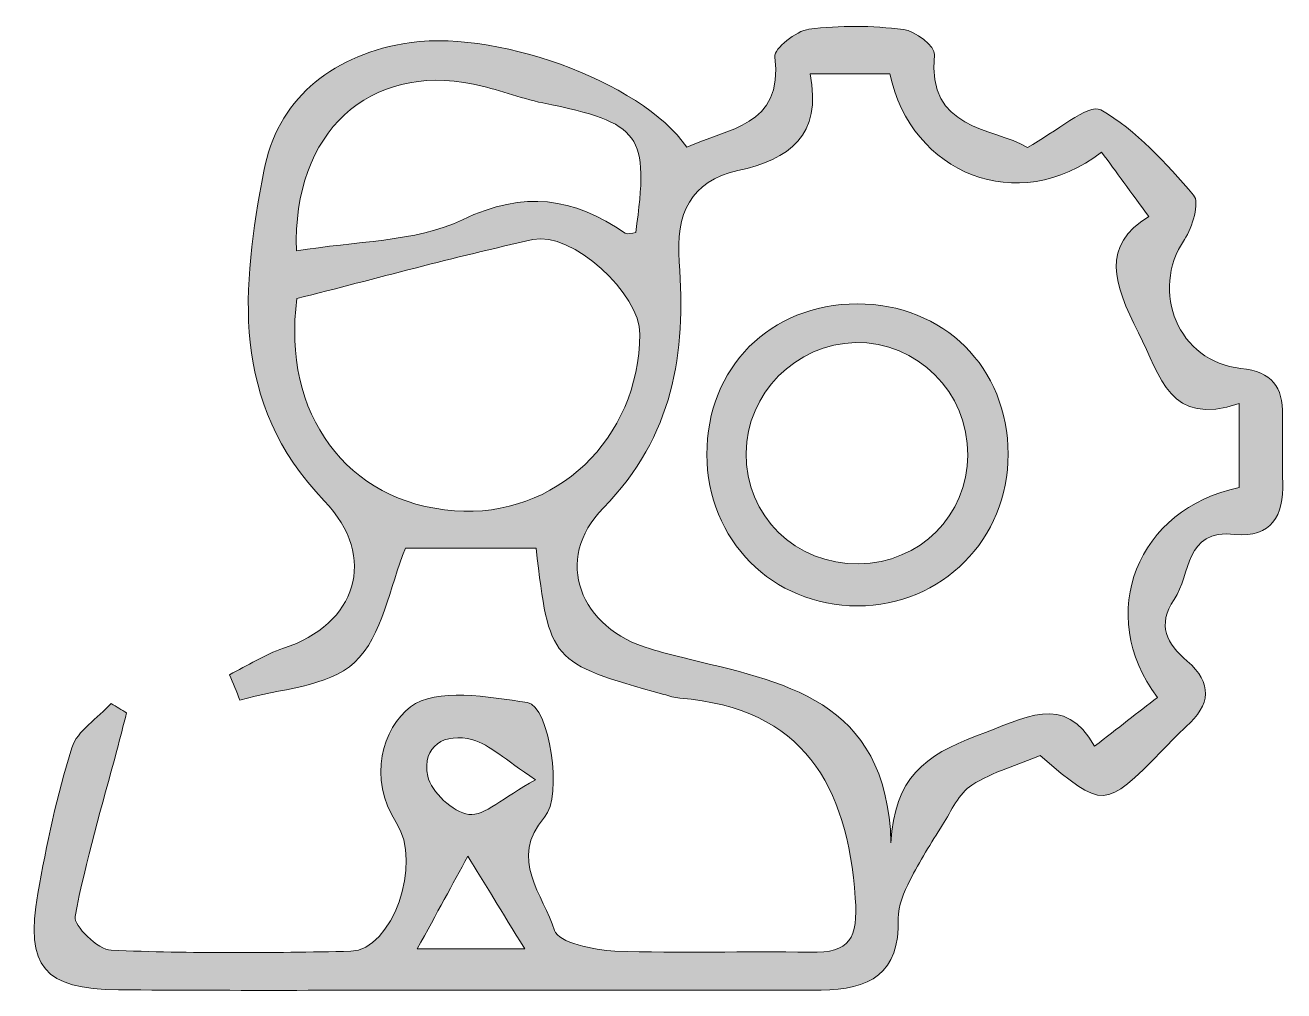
# Model space of a CAD drawing. Extents: x 658.2 to 707.8, y -403 to -365.
import ezdxf

# ---------------------------------------------------------------- set-up
doc = ezdxf.new("R2010")
doc.units = 0
doc.header["$MEASUREMENT"] = 0
doc.layers.add('Layer 1', color=7, linetype='Continuous')

# ---------------------------------------------------------------- blocks, each defined once
blk = doc.blocks.new('block 2')
at = {"layer": 'Layer 1', "true_color": 0x5a5a5a}
h = blk.add_hatch(color=251, dxfattribs=at)
h.dxf.hatch_style = 2
edge = h.paths.add_edge_path()
edge.add_spline(control_points=[(678.331, -385.583), (676.442, -385.583), (674.698, -385.583), (673.183, -385.583), (672.553, -387.116), (672.284, -389.051), (671.175, -390.092), (670.129, -391.075), (668.199, -391.117), (666.657, -391.573), (666.519, -391.239), (666.381, -390.905), (666.243, -390.571), (666.949, -390.219), (667.625, -389.774), (668.367, -389.532), (671.231, -388.6), (672.133, -385.946), (669.982, -383.719), (666.238, -379.846), (666.735, -375.275), (667.595, -370.727), (668.122, -367.946), (670.171, -366.227), (673.073, -365.696), (676.566, -365.058), (682.445, -367.141), (684.28, -369.78), (685.864, -369.025), (688.084, -368.991), (687.747, -366.213), (687.708, -365.891), (688.579, -365.19), (689.087, -365.125), (690.312, -364.967), (691.583, -364.988), (692.812, -365.133), (693.276, -365.188), (694.074, -365.825), (694.043, -366.129), (693.74, -369.127), (696.308, -368.972), (697.707, -369.787), (698.807, -369.192), (700.103, -368.034), (700.595, -368.31), (702.008, -369.103), (703.167, -370.414), (704.257, -371.668), (704.5, -371.948), (704.212, -372.936), (703.893, -373.413), (702.519, -375.463), (703.649, -378.235), (706.12, -378.499), (707.356, -378.631), (707.777, -379.221), (707.765, -380.342), (707.755, -381.221), (707.743, -382.102), (707.77, -382.98), (707.812, -384.298), (707.322, -385.188), (705.884, -385.039), (703.867, -384.83), (704.16, -386.622), (703.494, -387.602), (702.796, -388.629), (703.197, -389.345), (704.003, -390.037), (705.006, -390.899), (704.931, -391.764), (703.961, -392.616), (703.632, -392.906), (703.342, -393.24), (703.032, -393.552), (700.715, -395.889), (700.715, -395.889), (698.206, -393.763), (697.341, -394.119), (696.347, -394.395), (695.51, -394.923), (694.998, -395.245), (694.707, -395.939), (694.357, -396.492), (693.903, -397.206), (693.451, -397.926), (693.072, -398.68), (692.838, -399.146), (692.59, -399.686), (692.609, -400.182), (692.693, -402.351), (691.452, -403.002), (689.57, -403.003), (685.026, -403.005), (680.481, -403.006), (675.937, -403.006), (671.246, -403.006), (666.554, -403.033), (661.863, -402.992), (658.926, -402.965), (658.188, -402.093), (658.69, -399.2), (659.026, -397.263), (659.443, -395.326), (660.029, -393.453), (660.24, -392.776), (661.048, -392.285), (661.583, -391.71), (661.785, -391.832), (661.987, -391.955), (662.189, -392.078), (662.06, -392.571), (661.931, -393.065), (661.801, -393.559), (661.226, -395.736), (660.571, -397.898), (660.157, -400.105), (660.089, -400.467), (661.061, -401.412), (661.579, -401.433), (664.725, -401.559), (667.881, -401.548), (671.031, -401.472), (672.648, -401.433), (673.873, -398.014), (672.819, -396.4), (671.679, -394.654), (672.288, -392.668), (673.38, -391.839), (674.396, -391.068), (676.447, -391.442), (677.99, -391.669), (678.862, -391.797), (679.388, -395.366), (678.666, -396.19), (677.219, -397.841), (678.634, -399.255), (679.06, -400.652), (679.207, -401.132), (680.602, -401.43), (681.441, -401.464), (684.002, -401.566), (686.571, -401.46), (689.136, -401.515), (690.718, -401.549), (691.031, -400.955), (690.917, -399.38), (690.595, -394.917), (688.87, -391.885), (684.004, -391.498), (683.788, -391.481), (683.574, -391.408), (683.363, -391.348), (678.86, -390.079), (678.86, -390.078), (678.331, -385.583)], knot_values=[0, 0, 0, 0, 1, 1, 1, 2, 2, 2, 3, 3, 3, 4, 4, 4, 5, 5, 5, 6, 6, 6, 7, 7, 7, 8, 8, 8, 9, 9, 9, 10, 10, 10, 11, 11, 11, 12, 12, 12, 13, 13, 13, 14, 14, 14, 15, 15, 15, 16, 16, 16, 17, 17, 17, 18, 18, 18, 19, 19, 19, 20, 20, 20, 21, 21, 21, 22, 22, 22, 23, 23, 23, 24, 24, 24, 25, 25, 25, 26, 26, 26, 27, 27, 27, 28, 28, 28, 29, 29, 29, 30, 30, 30, 31, 31, 31, 32, 32, 32, 33, 33, 33, 34, 34, 34, 35, 35, 35, 36, 36, 36, 37, 37, 37, 38, 38, 38, 39, 39, 39, 40, 40, 40, 41, 41, 41, 42, 42, 42, 43, 43, 43, 44, 44, 44, 45, 45, 45, 46, 46, 46, 47, 47, 47, 48, 48, 48, 49, 49, 49, 50, 50, 50, 51, 51, 51, 52, 52, 52, 52], degree=3, periodic=1)
edge = h.paths.add_edge_path()
edge.add_spline(control_points=[(692.324, -397.201), (692.449, -394.638), (693.674, -393.74), (695.698, -392.987), (697.609, -392.275), (699.162, -391.266), (700.354, -393.391), (701.274, -392.675), (702.065, -392.059), (702.829, -391.464), (700.348, -388.196), (702.047, -383.997), (706.054, -383.195), (706.054, -382.234), (706.054, -381.252), (706.054, -379.887), (703.291, -380.805), (702.974, -378.837), (702.079, -377.089), (701.09, -375.159), (700.595, -373.651), (702.492, -372.514), (701.79, -371.557), (701.194, -370.744), (700.628, -369.972), (697.313, -372.536), (693.127, -370.824), (692.275, -366.88), (691.293, -366.88), (690.313, -366.88), (689.137, -366.88), (689.615, -369.338), (688.317, -370.249), (686.282, -370.701), (684.424, -371.113), (683.827, -372.399), (683.972, -374.297), (684.246, -377.882), (683.758, -381.171), (680.983, -383.991), (678.968, -386.039), (680.069, -388.758), (682.842, -389.557), (683.263, -389.678), (683.686, -389.794), (684.111, -389.899), (688.001, -390.857), (692.173, -391.481), (692.324, -397.201)], knot_values=[0, 0, 0, 0, 1, 1, 1, 2, 2, 2, 3, 3, 3, 4, 4, 4, 5, 5, 5, 6, 6, 6, 7, 7, 7, 8, 8, 8, 9, 9, 9, 10, 10, 10, 11, 11, 11, 12, 12, 12, 13, 13, 13, 14, 14, 14, 15, 15, 15, 16, 16, 16, 16], degree=3, periodic=1)
edge = h.paths.add_edge_path()
edge.add_spline(control_points=[(668.901, -375.743), (668.298, -380.275), (670.849, -383.789), (675.112, -384.11), (679.103, -384.41), (682.384, -381.285), (682.425, -377.145), (682.44, -375.565), (679.749, -373.076), (678.202, -373.419), (675.104, -374.108), (672.04, -374.949), (668.901, -375.743)], knot_values=[0, 0, 0, 0, 1, 1, 1, 2, 2, 2, 3, 3, 3, 4, 4, 4, 4], degree=3, periodic=1)
edge = h.paths.add_edge_path()
edge.add_spline(control_points=[(668.883, -373.868), (671.209, -373.471), (673.547, -373.531), (675.43, -372.636), (677.874, -371.473), (679.803, -371.757), (681.842, -373.169), (681.933, -373.232), (682.118, -373.157), (682.259, -373.142), (682.798, -369.235), (682.496, -368.831), (678.603, -368.033), (677.677, -367.843), (676.787, -367.476), (675.86, -367.289), (671.771, -366.463), (668.726, -369.147), (668.883, -373.868)], knot_values=[0, 0, 0, 0, 1, 1, 1, 2, 2, 2, 3, 3, 3, 4, 4, 4, 5, 5, 5, 6, 6, 6, 6], degree=3, periodic=1)
edge = h.paths.add_edge_path()
edge.add_spline(control_points=[(677.882, -401.384), (676.959, -399.876), (676.3, -398.8), (675.641, -397.723), (675.036, -398.834), (674.432, -399.945), (673.649, -401.384), (675.171, -401.384), (676.094, -401.384), (677.882, -401.384)], knot_values=[0, 0, 0, 0, 1, 1, 1, 2, 2, 2, 3, 3, 3, 3], degree=3, periodic=1)
edge = h.paths.add_edge_path()
edge.add_spline(control_points=[(678.304, -394.71), (677.074, -393.903), (676.508, -393.323), (675.833, -393.138), (674.736, -392.838), (673.817, -393.378), (674.062, -394.571), (674.188, -395.19), (675.064, -395.998), (675.683, -396.077), (676.298, -396.156), (677.016, -395.427), (678.304, -394.71)], knot_values=[0, 0, 0, 0, 1, 1, 1, 2, 2, 2, 3, 3, 3, 4, 4, 4, 4], degree=3, periodic=1)
h = blk.add_hatch(color=251, dxfattribs=at)
h.dxf.hatch_style = 2
edge = h.paths.add_edge_path()
edge.add_spline(control_points=[(685.063, -381.89), (685.06, -378.462), (687.554, -375.962), (690.988, -375.954), (694.401, -375.945), (696.937, -378.467), (696.944, -381.876), (696.952, -385.226), (694.339, -387.856), (691.002, -387.858), (687.651, -387.86), (685.066, -385.262), (685.063, -381.89)], knot_values=[0, 0, 0, 0, 1, 1, 1, 2, 2, 2, 3, 3, 3, 4, 4, 4, 4], degree=3, periodic=1)
edge = h.paths.add_edge_path()
edge.add_spline(control_points=[(691.057, -386.201), (693.466, -386.168), (695.338, -384.299), (695.352, -381.913), (695.367, -379.443), (693.359, -377.432), (690.925, -377.48), (688.575, -377.526), (686.631, -379.489), (686.614, -381.832), (686.597, -384.312), (688.553, -386.235), (691.057, -386.201)], knot_values=[0, 0, 0, 0, 1, 1, 1, 2, 2, 2, 3, 3, 3, 4, 4, 4, 4], degree=3, periodic=1)
at = {"layer": 'Layer 1', "lineweight": 0}
for points, knots in [([(678.331, -385.583), (676.442, -385.583), (674.698, -385.583), (673.183, -385.583), (672.553, -387.116), (672.284, -389.051), (671.175, -390.092), (670.129, -391.075), (668.199, -391.117), (666.657, -391.573), (666.519, -391.239), (666.381, -390.905), (666.243, -390.571), (666.949, -390.219), (667.625, -389.774), (668.367, -389.532), (671.231, -388.6), (672.133, -385.946), (669.982, -383.719), (666.238, -379.846), (666.735, -375.275), (667.595, -370.727), (668.122, -367.946), (670.171, -366.227), (673.073, -365.696), (676.566, -365.058), (682.445, -367.141), (684.28, -369.78), (685.864, -369.025), (688.084, -368.991), (687.747, -366.213), (687.708, -365.891), (688.579, -365.19), (689.087, -365.125), (690.312, -364.967), (691.583, -364.988), (692.812, -365.133), (693.276, -365.188), (694.074, -365.825), (694.043, -366.129), (693.74, -369.127), (696.308, -368.972), (697.707, -369.787), (698.807, -369.192), (700.103, -368.034), (700.595, -368.31), (702.008, -369.103), (703.167, -370.414), (704.257, -371.668), (704.5, -371.948), (704.212, -372.936), (703.893, -373.413), (702.519, -375.463), (703.649, -378.235), (706.12, -378.499), (707.356, -378.631), (707.777, -379.221), (707.765, -380.342), (707.755, -381.221), (707.743, -382.102), (707.77, -382.98), (707.812, -384.298), (707.322, -385.188), (705.884, -385.039), (703.867, -384.83), (704.16, -386.622), (703.494, -387.602), (702.796, -388.629), (703.197, -389.345), (704.003, -390.037), (705.006, -390.899), (704.931, -391.764), (703.961, -392.616), (703.632, -392.906), (703.342, -393.24), (703.032, -393.552), (700.715, -395.889), (700.715, -395.889), (698.206, -393.763), (697.341, -394.119), (696.347, -394.395), (695.51, -394.923), (694.998, -395.245), (694.707, -395.939), (694.357, -396.492), (693.903, -397.206), (693.451, -397.926), (693.072, -398.68), (692.838, -399.146), (692.59, -399.686), (692.609, -400.182), (692.693, -402.351), (691.452, -403.002), (689.57, -403.003), (685.026, -403.005), (680.481, -403.006), (675.937, -403.006), (671.246, -403.006), (666.554, -403.033), (661.863, -402.992), (658.926, -402.965), (658.188, -402.093), (658.69, -399.2), (659.026, -397.263), (659.443, -395.326), (660.029, -393.453), (660.24, -392.776), (661.048, -392.285), (661.583, -391.71), (661.785, -391.832), (661.987, -391.955), (662.189, -392.078), (662.06, -392.571), (661.931, -393.065), (661.801, -393.559), (661.226, -395.736), (660.571, -397.898), (660.157, -400.105), (660.089, -400.467), (661.061, -401.412), (661.579, -401.433), (664.725, -401.559), (667.881, -401.548), (671.031, -401.472), (672.648, -401.433), (673.873, -398.014), (672.819, -396.4), (671.679, -394.654), (672.288, -392.668), (673.38, -391.839), (674.396, -391.068), (676.447, -391.442), (677.99, -391.669), (678.862, -391.797), (679.388, -395.366), (678.666, -396.19), (677.219, -397.841), (678.634, -399.255), (679.06, -400.652), (679.207, -401.132), (680.602, -401.43), (681.441, -401.464), (684.002, -401.566), (686.571, -401.46), (689.136, -401.515), (690.718, -401.549), (691.031, -400.955), (690.917, -399.38), (690.595, -394.917), (688.87, -391.885), (684.004, -391.498), (683.788, -391.481), (683.574, -391.408), (683.363, -391.348), (678.86, -390.079), (678.86, -390.078), (678.331, -385.583)], [0, 0, 0, 0, 1, 1, 1, 2, 2, 2, 3, 3, 3, 4, 4, 4, 5, 5, 5, 6, 6, 6, 7, 7, 7, 8, 8, 8, 9, 9, 9, 10, 10, 10, 11, 11, 11, 12, 12, 12, 13, 13, 13, 14, 14, 14, 15, 15, 15, 16, 16, 16, 17, 17, 17, 18, 18, 18, 19, 19, 19, 20, 20, 20, 21, 21, 21, 22, 22, 22, 23, 23, 23, 24, 24, 24, 25, 25, 25, 26, 26, 26, 27, 27, 27, 28, 28, 28, 29, 29, 29, 30, 30, 30, 31, 31, 31, 32, 32, 32, 33, 33, 33, 34, 34, 34, 35, 35, 35, 36, 36, 36, 37, 37, 37, 38, 38, 38, 39, 39, 39, 40, 40, 40, 41, 41, 41, 42, 42, 42, 43, 43, 43, 44, 44, 44, 45, 45, 45, 46, 46, 46, 47, 47, 47, 48, 48, 48, 49, 49, 49, 50, 50, 50, 51, 51, 51, 52, 52, 52, 52]), ([(668.883, -373.868), (671.209, -373.471), (673.547, -373.531), (675.43, -372.636), (677.874, -371.473), (679.803, -371.757), (681.842, -373.169), (681.933, -373.232), (682.118, -373.157), (682.259, -373.142), (682.798, -369.235), (682.496, -368.831), (678.603, -368.033), (677.677, -367.843), (676.787, -367.476), (675.86, -367.289), (671.771, -366.463), (668.726, -369.147), (668.883, -373.868)], [0, 0, 0, 0, 1, 1, 1, 2, 2, 2, 3, 3, 3, 4, 4, 4, 5, 5, 5, 6, 6, 6, 6]), ([(692.324, -397.201), (692.449, -394.638), (693.674, -393.74), (695.698, -392.987), (697.609, -392.275), (699.162, -391.266), (700.354, -393.391), (701.274, -392.675), (702.065, -392.059), (702.829, -391.464), (700.348, -388.196), (702.047, -383.997), (706.054, -383.195), (706.054, -382.234), (706.054, -381.252), (706.054, -379.887), (703.291, -380.805), (702.974, -378.837), (702.079, -377.089), (701.09, -375.159), (700.595, -373.651), (702.492, -372.514), (701.79, -371.557), (701.194, -370.744), (700.628, -369.972), (697.313, -372.536), (693.127, -370.824), (692.275, -366.88), (691.293, -366.88), (690.313, -366.88), (689.137, -366.88), (689.615, -369.338), (688.317, -370.249), (686.282, -370.701), (684.424, -371.113), (683.827, -372.399), (683.972, -374.297), (684.246, -377.882), (683.758, -381.171), (680.983, -383.991), (678.968, -386.039), (680.069, -388.758), (682.842, -389.557), (683.263, -389.678), (683.686, -389.794), (684.111, -389.899), (688.001, -390.857), (692.173, -391.481), (692.324, -397.201)], [0, 0, 0, 0, 1, 1, 1, 2, 2, 2, 3, 3, 3, 4, 4, 4, 5, 5, 5, 6, 6, 6, 7, 7, 7, 8, 8, 8, 9, 9, 9, 10, 10, 10, 11, 11, 11, 12, 12, 12, 13, 13, 13, 14, 14, 14, 15, 15, 15, 16, 16, 16, 16]), ([(668.901, -375.743), (668.298, -380.275), (670.849, -383.789), (675.112, -384.11), (679.103, -384.41), (682.384, -381.285), (682.425, -377.145), (682.44, -375.565), (679.749, -373.076), (678.202, -373.419), (675.104, -374.108), (672.04, -374.949), (668.901, -375.743)], [0, 0, 0, 0, 1, 1, 1, 2, 2, 2, 3, 3, 3, 4, 4, 4, 4]), ([(685.063, -381.89), (685.06, -378.462), (687.554, -375.962), (690.988, -375.954), (694.401, -375.945), (696.937, -378.467), (696.944, -381.876), (696.952, -385.226), (694.339, -387.856), (691.002, -387.858), (687.651, -387.86), (685.066, -385.262), (685.063, -381.89)], [0, 0, 0, 0, 1, 1, 1, 2, 2, 2, 3, 3, 3, 4, 4, 4, 4]), ([(691.057, -386.201), (693.466, -386.168), (695.338, -384.299), (695.352, -381.913), (695.367, -379.443), (693.359, -377.432), (690.925, -377.48), (688.575, -377.526), (686.631, -379.489), (686.614, -381.832), (686.597, -384.312), (688.553, -386.235), (691.057, -386.201)], [0, 0, 0, 0, 1, 1, 1, 2, 2, 2, 3, 3, 3, 4, 4, 4, 4]), ([(678.304, -394.71), (677.074, -393.903), (676.508, -393.323), (675.833, -393.138), (674.736, -392.838), (673.817, -393.378), (674.062, -394.571), (674.188, -395.19), (675.064, -395.998), (675.683, -396.077), (676.298, -396.156), (677.016, -395.427), (678.304, -394.71)], [0, 0, 0, 0, 1, 1, 1, 2, 2, 2, 3, 3, 3, 4, 4, 4, 4]), ([(677.882, -401.384), (676.959, -399.876), (676.3, -398.8), (675.641, -397.723), (675.036, -398.834), (674.432, -399.945), (673.649, -401.384), (675.171, -401.384), (676.094, -401.384), (677.882, -401.384)], [0, 0, 0, 0, 1, 1, 1, 2, 2, 2, 3, 3, 3, 3])]:
    blk.add_open_spline(points, degree=3, knots=knots, dxfattribs=at)

msp = doc.modelspace()

# ---------------------------------------------------------------- block references
at = {"layer": 'Layer 1'}
msp.add_blockref('block 2', (0, 0), dxfattribs=at)

doc.saveas('drawing.dxf')
